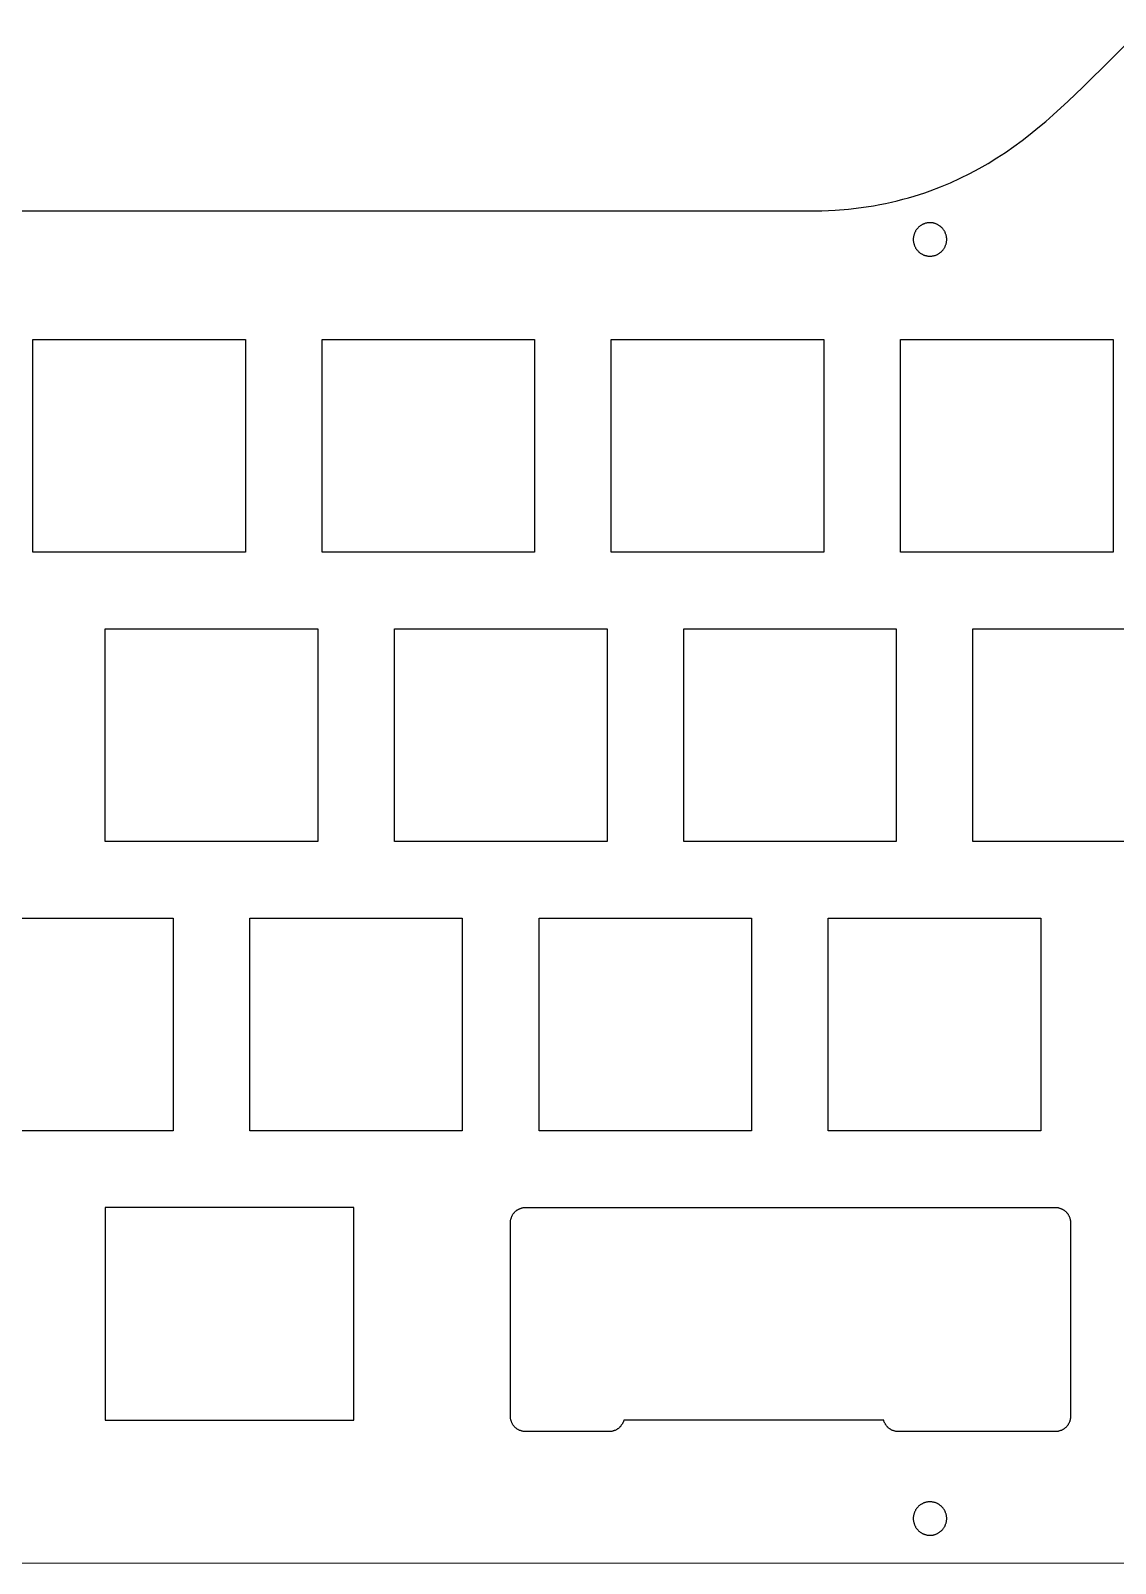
# Model space of a CAD drawing. Header units: millimetres. Extents: x -542 to -281, y -114 to -5.
# Drawn here: x -428.3 to -356.8, y -113.9 to -13 of the extents above; entities that cross this region are included whole.
import ezdxf

# ---------------------------------------------------------------- set-up
doc = ezdxf.new("R2010")
doc.units = ezdxf.units.MM
doc.layers.add('switch_plate', color=18, linetype='Continuous', true_color=0x000000)

msp = doc.modelspace()

# ---------------------------------------------------------------- linework, layer by layer
at = {"layer": 'switch_plate'}
for p, q in [((-358.97, -16.72, 0.2), (-355.2, -12.99, 0.2)), ((-359.93, -17.63, 0.2), (-358.97, -16.72, 0.2)), ((-360.91, -18.53, 0.2), (-359.93, -17.63, 0.2)), ((-361.92, -19.39, 0.2), (-361.41, -18.96, 0.2)), ((-361.41, -18.96, 0.2), (-360.91, -18.53, 0.2)), ((-362.97, -20.22, 0.2), (-362.44, -19.81, 0.2)), ((-362.44, -19.81, 0.2), (-361.92, -19.39, 0.2)), ((-364.63, -21.37, 0.2), (-364.06, -21, 0.2)), ((-364.06, -21, 0.2), (-363.51, -20.61, 0.2)), ((-363.51, -20.61, 0.2), (-362.97, -20.22, 0.2)), ((-366.41, -22.4, 0.2), (-365.8, -22.07, 0.2)), ((-365.8, -22.07, 0.2), (-365.21, -21.73, 0.2)), ((-365.21, -21.73, 0.2), (-364.63, -21.37, 0.2)), ((-368.34, -23.28, 0.2), (-367.68, -23.01, 0.2)), ((-367.68, -23.01, 0.2), (-367.04, -22.71, 0.2)), ((-367.04, -22.71, 0.2), (-366.41, -22.4, 0.2)), ((-371.57, -24.28, 0.2), (-371.19, -24.19, 0.2)), ((-371.19, -24.19, 0.2), (-370.81, -24.09, 0.2)), ((-370.81, -24.09, 0.2), (-370.44, -23.99, 0.2)), ((-370.44, -23.99, 0.2), (-370.08, -23.89, 0.2)), ((-370.08, -23.89, 0.2), (-369.72, -23.78, 0.2)), ((-369.72, -23.78, 0.2), (-369.37, -23.66, 0.2)), ((-369.37, -23.66, 0.2), (-369.02, -23.54, 0.2)), ((-369.02, -23.54, 0.2), (-368.34, -23.28, 0.2)), ((-540.41, -24.85, 0.2), (-377.08, -24.85, 0.2)), ((-377.08, -24.85, 0.2), (-376.16, -24.84, 0.2)), ((-376.16, -24.84, 0.2), (-375.27, -24.8, 0.2)), ((-375.27, -24.8, 0.2), (-374.4, -24.73, 0.2)), ((-374.4, -24.73, 0.2), (-373.56, -24.63, 0.2)), ((-373.56, -24.63, 0.2), (-372.74, -24.51, 0.2)), ((-372.74, -24.51, 0.2), (-372.34, -24.44, 0.2)), ((-372.34, -24.44, 0.2), (-371.95, -24.36, 0.2)), ((-371.95, -24.36, 0.2), (-371.57, -24.28, 0.2)), ((-369.99, -26.2, 0.2), (-370.01, -26.24, 0.2)), ((-369.98, -26.17, 0.2), (-369.99, -26.2, 0.2)), ((-369.96, -26.14, 0.2), (-369.98, -26.17, 0.2)), ((-369.93, -26.11, 0.2), (-369.96, -26.14, 0.2)), ((-369.91, -26.08, 0.2), (-369.93, -26.11, 0.2)), ((-369.89, -26.05, 0.2), (-369.91, -26.08, 0.2)), ((-369.86, -26.02, 0.2), (-369.89, -26.05, 0.2)), ((-369.84, -25.99, 0.2), (-369.86, -26.02, 0.2)), ((-369.81, -25.96, 0.2), (-369.84, -25.99, 0.2)), ((-369.78, -25.93, 0.2), (-369.81, -25.96, 0.2)), ((-369.76, -25.91, 0.2), (-369.78, -25.93, 0.2)), ((-369.73, -25.88, 0.2), (-369.76, -25.91, 0.2)), ((-369.7, -25.86, 0.2), (-369.73, -25.88, 0.2)), ((-369.67, -25.84, 0.2), (-369.7, -25.86, 0.2)), ((-369.63, -25.82, 0.2), (-369.67, -25.84, 0.2)), ((-369.6, -25.8, 0.2), (-369.63, -25.82, 0.2)), ((-369.57, -25.78, 0.2), (-369.6, -25.8, 0.2)), ((-369.54, -25.76, 0.2), (-369.57, -25.78, 0.2)), ((-369.5, -25.74, 0.2), (-369.54, -25.76, 0.2)), ((-369.47, -25.73, 0.2), (-369.5, -25.74, 0.2)), ((-369.43, -25.71, 0.2), (-369.47, -25.73, 0.2)), ((-369.4, -25.7, 0.2), (-369.43, -25.71, 0.2)), ((-369.36, -25.69, 0.2), (-369.4, -25.7, 0.2)), ((-369.32, -25.67, 0.2), (-369.36, -25.69, 0.2)), ((-369.29, -25.66, 0.2), (-369.32, -25.67, 0.2)), ((-369.25, -25.66, 0.2), (-369.29, -25.66, 0.2)), ((-369.21, -25.65, 0.2), (-369.25, -25.66, 0.2)), ((-369.17, -25.64, 0.2), (-369.21, -25.65, 0.2)), ((-369.14, -25.64, 0.2), (-369.17, -25.64, 0.2)), ((-369.1, -25.64, 0.2), (-369.14, -25.64, 0.2)), ((-369.06, -25.64, 0.2), (-369.1, -25.64, 0.2)), ((-369.02, -25.63, 0.2), (-369.06, -25.64, 0.2)), ((-368.98, -25.64, 0.2), (-369.02, -25.63, 0.2)), ((-368.95, -25.64, 0.2), (-368.98, -25.64, 0.2)), ((-368.91, -25.64, 0.2), (-368.95, -25.64, 0.2)), ((-368.87, -25.65, 0.2), (-368.91, -25.64, 0.2)), ((-368.83, -25.65, 0.2), (-368.87, -25.65, 0.2)), ((-368.79, -25.66, 0.2), (-368.83, -25.65, 0.2)), ((-368.76, -25.67, 0.2), (-368.79, -25.66, 0.2)), ((-368.72, -25.68, 0.2), (-368.76, -25.67, 0.2)), ((-368.68, -25.69, 0.2), (-368.72, -25.68, 0.2)), ((-368.65, -25.7, 0.2), (-368.68, -25.69, 0.2)), ((-368.61, -25.72, 0.2), (-368.65, -25.7, 0.2)), ((-368.58, -25.73, 0.2), (-368.61, -25.72, 0.2)), ((-368.54, -25.75, 0.2), (-368.58, -25.73, 0.2)), ((-368.51, -25.77, 0.2), (-368.54, -25.75, 0.2)), ((-368.48, -25.79, 0.2), (-368.51, -25.77, 0.2)), ((-368.44, -25.81, 0.2), (-368.48, -25.79, 0.2)), ((-368.41, -25.83, 0.2), (-368.44, -25.81, 0.2)), ((-368.38, -25.85, 0.2), (-368.41, -25.83, 0.2)), ((-368.35, -25.87, 0.2), (-368.38, -25.85, 0.2)), ((-368.32, -25.9, 0.2), (-368.35, -25.87, 0.2)), ((-368.29, -25.92, 0.2), (-368.32, -25.9, 0.2)), ((-368.26, -25.95, 0.2), (-368.29, -25.92, 0.2)), ((-368.24, -25.97, 0.2), (-368.26, -25.95, 0.2)), ((-368.21, -26, 0.2), (-368.24, -25.97, 0.2)), ((-368.19, -26.03, 0.2), (-368.21, -26, 0.2)), ((-368.16, -26.06, 0.2), (-368.19, -26.03, 0.2)), ((-368.14, -26.09, 0.2), (-368.16, -26.06, 0.2)), ((-368.12, -26.12, 0.2), (-368.14, -26.09, 0.2)), ((-368.1, -26.15, 0.2), (-368.12, -26.12, 0.2)), ((-368.08, -26.19, 0.2), (-368.1, -26.15, 0.2)), ((-368.06, -26.22, 0.2), (-368.08, -26.19, 0.2)), ((-368.04, -26.26, 0.2), (-368.06, -26.22, 0.2)), ((-370.12, -26.6, 0.2), (-370.13, -26.64, 0.2)), ((-370.13, -26.64, 0.2), (-370.13, -26.68, 0.2)), ((-370.13, -26.68, 0.2), (-370.13, -26.72, 0.2)), ((-370.13, -26.72, 0.2), (-370.13, -26.75, 0.2)), ((-370.13, -26.75, 0.2), (-370.13, -26.79, 0.2)), ((-370.13, -26.79, 0.2), (-370.13, -26.83, 0.2)), ((-370.13, -26.83, 0.2), (-370.12, -26.87, 0.2)), ((-370.11, -26.53, 0.2), (-370.12, -26.56, 0.2)), ((-370.12, -26.56, 0.2), (-370.12, -26.6, 0.2)), ((-370.12, -26.87, 0.2), (-370.12, -26.91, 0.2)), ((-370.12, -26.91, 0.2), (-370.11, -26.94, 0.2)), ((-370.1, -26.49, 0.2), (-370.11, -26.53, 0.2)), ((-370.11, -26.94, 0.2), (-370.1, -26.98, 0.2)), ((-370.09, -26.45, 0.2), (-370.1, -26.49, 0.2)), ((-370.1, -26.98, 0.2), (-370.09, -27.02, 0.2)), ((-370.08, -26.41, 0.2), (-370.09, -26.45, 0.2)), ((-370.09, -27.02, 0.2), (-370.08, -27.05, 0.2)), ((-370.07, -26.38, 0.2), (-370.08, -26.41, 0.2)), ((-370.08, -27.05, 0.2), (-370.07, -27.09, 0.2)), ((-370.06, -26.34, 0.2), (-370.07, -26.38, 0.2)), ((-370.07, -27.09, 0.2), (-370.06, -27.13, 0.2)), ((-370.04, -26.31, 0.2), (-370.06, -26.34, 0.2)), ((-370.06, -27.13, 0.2), (-370.04, -27.16, 0.2)), ((-370.03, -26.27, 0.2), (-370.04, -26.31, 0.2)), ((-370.04, -27.16, 0.2), (-370.03, -27.2, 0.2)), ((-370.01, -26.24, 0.2), (-370.03, -26.27, 0.2)), ((-370.03, -27.2, 0.2), (-370.01, -27.23, 0.2)), ((-370.01, -27.23, 0.2), (-369.99, -27.27, 0.2)), ((-368.06, -27.25, 0.2), (-368.04, -27.21, 0.2)), ((-368.02, -26.29, 0.2), (-368.04, -26.26, 0.2)), ((-368.04, -27.21, 0.2), (-368.02, -27.18, 0.2)), ((-368.01, -26.32, 0.2), (-368.02, -26.29, 0.2)), ((-368.02, -27.18, 0.2), (-368.01, -27.14, 0.2)), ((-368, -26.36, 0.2), (-368.01, -26.32, 0.2)), ((-368.01, -27.14, 0.2), (-368, -27.11, 0.2)), ((-367.98, -26.4, 0.2), (-368, -26.36, 0.2)), ((-368, -27.11, 0.2), (-367.98, -27.07, 0.2)), ((-367.97, -26.43, 0.2), (-367.98, -26.4, 0.2)), ((-367.98, -27.07, 0.2), (-367.97, -27.04, 0.2)), ((-367.96, -26.47, 0.2), (-367.97, -26.43, 0.2)), ((-367.97, -27.04, 0.2), (-367.96, -27, 0.2)), ((-367.95, -26.51, 0.2), (-367.96, -26.47, 0.2)), ((-367.96, -27, 0.2), (-367.95, -26.96, 0.2)), ((-367.95, -26.54, 0.2), (-367.95, -26.51, 0.2)), ((-367.94, -26.58, 0.2), (-367.95, -26.54, 0.2)), ((-367.95, -26.92, 0.2), (-367.94, -26.89, 0.2)), ((-367.95, -26.96, 0.2), (-367.95, -26.92, 0.2)), ((-367.94, -26.62, 0.2), (-367.94, -26.58, 0.2)), ((-367.93, -26.66, 0.2), (-367.94, -26.62, 0.2)), ((-367.94, -26.85, 0.2), (-367.93, -26.81, 0.2)), ((-367.94, -26.89, 0.2), (-367.94, -26.85, 0.2)), ((-367.93, -26.7, 0.2), (-367.93, -26.66, 0.2)), ((-367.93, -26.73, 0.2), (-367.93, -26.7, 0.2)), ((-367.93, -26.77, 0.2), (-367.93, -26.73, 0.2)), ((-367.93, -26.81, 0.2), (-367.93, -26.77, 0.2)), ((-369.99, -27.27, 0.2), (-369.98, -27.3, 0.2)), ((-369.98, -27.3, 0.2), (-369.96, -27.33, 0.2)), ((-369.96, -27.33, 0.2), (-369.93, -27.36, 0.2)), ((-369.93, -27.36, 0.2), (-369.91, -27.39, 0.2)), ((-369.91, -27.39, 0.2), (-369.89, -27.42, 0.2)), ((-369.89, -27.42, 0.2), (-369.86, -27.45, 0.2)), ((-369.86, -27.45, 0.2), (-369.84, -27.48, 0.2)), ((-369.84, -27.48, 0.2), (-369.81, -27.51, 0.2)), ((-369.81, -27.51, 0.2), (-369.78, -27.54, 0.2)), ((-369.78, -27.54, 0.2), (-369.76, -27.56, 0.2)), ((-369.76, -27.56, 0.2), (-369.73, -27.59, 0.2)), ((-369.73, -27.59, 0.2), (-369.7, -27.61, 0.2)), ((-369.7, -27.61, 0.2), (-369.67, -27.63, 0.2)), ((-369.67, -27.63, 0.2), (-369.63, -27.65, 0.2)), ((-369.63, -27.65, 0.2), (-369.6, -27.67, 0.2)), ((-369.6, -27.67, 0.2), (-369.57, -27.69, 0.2)), ((-369.57, -27.69, 0.2), (-369.54, -27.71, 0.2)), ((-369.54, -27.71, 0.2), (-369.5, -27.73, 0.2)), ((-369.5, -27.73, 0.2), (-369.47, -27.74, 0.2)), ((-369.47, -27.74, 0.2), (-369.43, -27.76, 0.2)), ((-369.43, -27.76, 0.2), (-369.4, -27.77, 0.2)), ((-369.4, -27.77, 0.2), (-369.36, -27.78, 0.2)), ((-369.36, -27.78, 0.2), (-369.32, -27.8, 0.2)), ((-369.32, -27.8, 0.2), (-369.29, -27.8, 0.2)), ((-369.29, -27.8, 0.2), (-369.25, -27.81, 0.2)), ((-369.25, -27.81, 0.2), (-369.21, -27.82, 0.2)), ((-369.21, -27.82, 0.2), (-369.17, -27.83, 0.2)), ((-369.17, -27.83, 0.2), (-369.14, -27.83, 0.2)), ((-369.14, -27.83, 0.2), (-369.1, -27.83, 0.2)), ((-369.1, -27.83, 0.2), (-369.06, -27.83, 0.2)), ((-369.06, -27.83, 0.2), (-369.02, -27.83, 0.2)), ((-369.02, -27.83, 0.2), (-368.98, -27.83, 0.2)), ((-368.98, -27.83, 0.2), (-368.95, -27.83, 0.2)), ((-368.95, -27.83, 0.2), (-368.91, -27.83, 0.2)), ((-368.91, -27.83, 0.2), (-368.87, -27.82, 0.2)), ((-368.87, -27.82, 0.2), (-368.83, -27.82, 0.2)), ((-368.83, -27.82, 0.2), (-368.79, -27.81, 0.2)), ((-368.79, -27.81, 0.2), (-368.76, -27.8, 0.2)), ((-368.76, -27.8, 0.2), (-368.72, -27.79, 0.2)), ((-368.72, -27.79, 0.2), (-368.68, -27.78, 0.2)), ((-368.68, -27.78, 0.2), (-368.65, -27.77, 0.2)), ((-368.65, -27.77, 0.2), (-368.61, -27.75, 0.2)), ((-368.61, -27.75, 0.2), (-368.58, -27.74, 0.2)), ((-368.58, -27.74, 0.2), (-368.54, -27.72, 0.2)), ((-368.54, -27.72, 0.2), (-368.51, -27.7, 0.2)), ((-368.51, -27.7, 0.2), (-368.48, -27.68, 0.2)), ((-368.48, -27.68, 0.2), (-368.44, -27.66, 0.2)), ((-368.44, -27.66, 0.2), (-368.41, -27.64, 0.2)), ((-368.41, -27.64, 0.2), (-368.38, -27.62, 0.2)), ((-368.38, -27.62, 0.2), (-368.35, -27.6, 0.2)), ((-368.35, -27.6, 0.2), (-368.32, -27.57, 0.2)), ((-368.32, -27.57, 0.2), (-368.29, -27.55, 0.2)), ((-368.29, -27.55, 0.2), (-368.26, -27.52, 0.2)), ((-368.26, -27.52, 0.2), (-368.24, -27.5, 0.2)), ((-368.24, -27.5, 0.2), (-368.21, -27.47, 0.2)), ((-368.21, -27.47, 0.2), (-368.19, -27.44, 0.2)), ((-368.19, -27.44, 0.2), (-368.16, -27.41, 0.2)), ((-368.16, -27.41, 0.2), (-368.14, -27.38, 0.2)), ((-368.14, -27.38, 0.2), (-368.12, -27.35, 0.2)), ((-368.12, -27.35, 0.2), (-368.1, -27.31, 0.2)), ((-368.1, -27.31, 0.2), (-368.08, -27.28, 0.2)), ((-368.08, -27.28, 0.2), (-368.06, -27.25, 0.2)), ((-406.97, -90.46, 0.2), (-423.35, -90.46, 0.2)), ((-423.35, -90.46, 0.2), (-423.35, -104.46, 0.2)), ((-406.97, -104.46, 0.2), (-406.97, -90.46, 0.2)), ((-396.44, -90.83, 0.2), (-396.41, -90.8, 0.2)), ((-396.41, -90.8, 0.2), (-396.39, -90.78, 0.2)), ((-396.39, -90.78, 0.2), (-396.37, -90.75, 0.2)), ((-396.37, -90.75, 0.2), (-396.34, -90.73, 0.2)), ((-396.34, -90.73, 0.2), (-396.32, -90.71, 0.2)), ((-396.32, -90.71, 0.2), (-396.29, -90.68, 0.2)), ((-396.29, -90.68, 0.2), (-396.26, -90.66, 0.2)), ((-396.26, -90.66, 0.2), (-396.24, -90.64, 0.2)), ((-396.24, -90.64, 0.2), (-396.21, -90.62, 0.2)), ((-396.21, -90.62, 0.2), (-396.18, -90.61, 0.2)), ((-396.18, -90.61, 0.2), (-396.15, -90.59, 0.2)), ((-396.15, -90.59, 0.2), (-396.12, -90.57, 0.2)), ((-396.12, -90.57, 0.2), (-396.09, -90.56, 0.2)), ((-396.09, -90.56, 0.2), (-396.06, -90.54, 0.2)), ((-396.06, -90.54, 0.2), (-396.03, -90.53, 0.2)), ((-396.03, -90.53, 0.2), (-396, -90.52, 0.2)), ((-396, -90.52, 0.2), (-395.96, -90.51, 0.2)), ((-395.96, -90.51, 0.2), (-395.93, -90.5, 0.2)), ((-395.93, -90.5, 0.2), (-395.9, -90.49, 0.2)), ((-395.9, -90.49, 0.2), (-395.86, -90.48, 0.2)), ((-395.86, -90.48, 0.2), (-395.83, -90.47, 0.2)), ((-395.83, -90.47, 0.2), (-395.8, -90.47, 0.2)), ((-395.8, -90.47, 0.2), (-395.76, -90.47, 0.2)), ((-395.76, -90.47, 0.2), (-395.73, -90.46, 0.2)), ((-395.73, -90.46, 0.2), (-395.69, -90.46, 0.2)), ((-395.69, -90.46, 0.2), (-395.66, -90.46, 0.2)), ((-395.66, -90.46, 0.2), (-360.77, -90.46, 0.2)), ((-360.77, -90.46, 0.2), (-360.74, -90.46, 0.2)), ((-360.74, -90.46, 0.2), (-360.71, -90.46, 0.2)), ((-360.71, -90.46, 0.2), (-360.67, -90.47, 0.2)), ((-360.67, -90.47, 0.2), (-360.64, -90.47, 0.2)), ((-360.64, -90.47, 0.2), (-360.6, -90.47, 0.2)), ((-360.6, -90.47, 0.2), (-360.57, -90.48, 0.2)), ((-360.57, -90.48, 0.2), (-360.54, -90.49, 0.2)), ((-360.54, -90.49, 0.2), (-360.5, -90.5, 0.2)), ((-360.5, -90.5, 0.2), (-360.47, -90.51, 0.2)), ((-360.47, -90.51, 0.2), (-360.44, -90.52, 0.2)), ((-360.44, -90.52, 0.2), (-360.41, -90.53, 0.2)), ((-360.41, -90.53, 0.2), (-360.38, -90.54, 0.2)), ((-360.38, -90.54, 0.2), (-360.34, -90.56, 0.2)), ((-360.34, -90.56, 0.2), (-360.31, -90.57, 0.2)), ((-360.31, -90.57, 0.2), (-360.28, -90.59, 0.2)), ((-360.28, -90.59, 0.2), (-360.25, -90.61, 0.2)), ((-360.25, -90.61, 0.2), (-360.23, -90.62, 0.2)), ((-360.23, -90.62, 0.2), (-360.2, -90.64, 0.2)), ((-360.2, -90.64, 0.2), (-360.17, -90.66, 0.2)), ((-360.17, -90.66, 0.2), (-360.14, -90.68, 0.2)), ((-360.14, -90.68, 0.2), (-360.12, -90.71, 0.2)), ((-360.12, -90.71, 0.2), (-360.09, -90.73, 0.2)), ((-360.09, -90.73, 0.2), (-360.07, -90.75, 0.2)), ((-360.07, -90.75, 0.2), (-360.04, -90.78, 0.2)), ((-360.04, -90.78, 0.2), (-360.02, -90.8, 0.2)), ((-360.02, -90.8, 0.2), (-360, -90.83, 0.2)), ((-396.66, -91.36, 0.2), (-396.65, -91.32, 0.2)), ((-396.66, -91.39, 0.2), (-396.66, -91.36, 0.2)), ((-396.66, -91.43, 0.2), (-396.66, -91.39, 0.2)), ((-396.66, -91.46, 0.2), (-396.66, -91.43, 0.2)), ((-396.66, -104.21, 0.2), (-396.66, -91.46, 0.2)), ((-396.65, -91.29, 0.2), (-396.64, -91.26, 0.2)), ((-396.65, -91.32, 0.2), (-396.65, -91.29, 0.2)), ((-396.64, -91.26, 0.2), (-396.63, -91.22, 0.2)), ((-396.63, -91.22, 0.2), (-396.62, -91.19, 0.2)), ((-396.62, -91.19, 0.2), (-396.61, -91.16, 0.2)), ((-396.61, -91.16, 0.2), (-396.6, -91.13, 0.2)), ((-396.6, -91.13, 0.2), (-396.59, -91.09, 0.2)), ((-396.59, -91.09, 0.2), (-396.58, -91.06, 0.2)), ((-396.58, -91.06, 0.2), (-396.56, -91.03, 0.2)), ((-396.56, -91.03, 0.2), (-396.55, -91, 0.2)), ((-396.55, -91, 0.2), (-396.53, -90.97, 0.2)), ((-396.53, -90.97, 0.2), (-396.52, -90.94, 0.2)), ((-396.52, -90.94, 0.2), (-396.5, -90.91, 0.2)), ((-396.5, -90.91, 0.2), (-396.48, -90.88, 0.2)), ((-396.48, -90.88, 0.2), (-396.46, -90.86, 0.2)), ((-396.46, -90.86, 0.2), (-396.44, -90.83, 0.2)), ((-360, -90.83, 0.2), (-359.98, -90.86, 0.2)), ((-359.98, -90.86, 0.2), (-359.96, -90.88, 0.2)), ((-359.96, -90.88, 0.2), (-359.94, -90.91, 0.2)), ((-359.94, -90.91, 0.2), (-359.92, -90.94, 0.2)), ((-359.92, -90.94, 0.2), (-359.9, -90.97, 0.2)), ((-359.9, -90.97, 0.2), (-359.89, -91, 0.2)), ((-359.89, -91, 0.2), (-359.87, -91.03, 0.2)), ((-359.87, -91.03, 0.2), (-359.86, -91.06, 0.2)), ((-359.86, -91.06, 0.2), (-359.84, -91.09, 0.2)), ((-359.84, -91.09, 0.2), (-359.83, -91.13, 0.2)), ((-359.83, -91.13, 0.2), (-359.82, -91.16, 0.2)), ((-359.82, -91.16, 0.2), (-359.81, -91.19, 0.2)), ((-359.81, -91.19, 0.2), (-359.8, -91.22, 0.2)), ((-359.8, -91.22, 0.2), (-359.79, -91.26, 0.2)), ((-359.79, -91.26, 0.2), (-359.79, -91.29, 0.2)), ((-359.79, -91.29, 0.2), (-359.78, -91.32, 0.2)), ((-359.78, -91.32, 0.2), (-359.78, -91.36, 0.2)), ((-359.78, -91.36, 0.2), (-359.78, -91.39, 0.2)), ((-359.78, -91.39, 0.2), (-359.77, -91.43, 0.2)), ((-359.77, -91.43, 0.2), (-359.77, -91.46, 0.2)), ((-359.77, -91.46, 0.2), (-359.77, -104.21, 0.2)), ((-423.35, -104.46, 0.2), (-406.97, -104.46, 0.2)), ((-396.66, -104.25, 0.2), (-396.66, -104.21, 0.2)), ((-396.66, -104.28, 0.2), (-396.66, -104.25, 0.2)), ((-396.66, -104.31, 0.2), (-396.66, -104.28, 0.2)), ((-396.65, -104.35, 0.2), (-396.66, -104.31, 0.2)), ((-396.65, -104.38, 0.2), (-396.65, -104.35, 0.2)), ((-396.64, -104.41, 0.2), (-396.65, -104.38, 0.2)), ((-396.63, -104.45, 0.2), (-396.64, -104.41, 0.2)), ((-396.62, -104.48, 0.2), (-396.63, -104.45, 0.2)), ((-396.61, -104.51, 0.2), (-396.62, -104.48, 0.2)), ((-396.6, -104.55, 0.2), (-396.61, -104.51, 0.2)), ((-396.59, -104.58, 0.2), (-396.6, -104.55, 0.2)), ((-396.58, -104.61, 0.2), (-396.59, -104.58, 0.2)), ((-396.56, -104.64, 0.2), (-396.58, -104.61, 0.2)), ((-396.55, -104.67, 0.2), (-396.56, -104.64, 0.2)), ((-396.53, -104.7, 0.2), (-396.55, -104.67, 0.2)), ((-396.52, -104.73, 0.2), (-396.53, -104.7, 0.2)), ((-396.5, -104.76, 0.2), (-396.52, -104.73, 0.2)), ((-396.48, -104.79, 0.2), (-396.5, -104.76, 0.2)), ((-396.46, -104.82, 0.2), (-396.48, -104.79, 0.2)), ((-396.44, -104.84, 0.2), (-396.46, -104.82, 0.2)), ((-396.41, -104.87, 0.2), (-396.44, -104.84, 0.2)), ((-396.39, -104.89, 0.2), (-396.41, -104.87, 0.2)), ((-396.37, -104.92, 0.2), (-396.39, -104.89, 0.2)), ((-396.34, -104.94, 0.2), (-396.37, -104.92, 0.2)), ((-389.45, -104.91, 0.2), (-389.47, -104.93, 0.2)), ((-389.42, -104.88, 0.2), (-389.45, -104.91, 0.2)), ((-389.4, -104.86, 0.2), (-389.42, -104.88, 0.2)), ((-389.38, -104.83, 0.2), (-389.4, -104.86, 0.2)), ((-389.36, -104.8, 0.2), (-389.38, -104.83, 0.2)), ((-389.34, -104.77, 0.2), (-389.36, -104.8, 0.2)), ((-389.32, -104.75, 0.2), (-389.34, -104.77, 0.2)), ((-389.3, -104.72, 0.2), (-389.32, -104.75, 0.2)), ((-389.28, -104.69, 0.2), (-389.3, -104.72, 0.2)), ((-389.27, -104.65, 0.2), (-389.28, -104.69, 0.2)), ((-389.25, -104.62, 0.2), (-389.27, -104.65, 0.2)), ((-389.24, -104.59, 0.2), (-389.25, -104.62, 0.2)), ((-389.22, -104.56, 0.2), (-389.24, -104.59, 0.2)), ((-389.21, -104.53, 0.2), (-389.22, -104.56, 0.2)), ((-389.2, -104.49, 0.2), (-389.21, -104.53, 0.2)), ((-389.19, -104.46, 0.2), (-389.2, -104.49, 0.2)), ((-372.08, -104.46, 0.2), (-389.19, -104.46, 0.2)), ((-372.07, -104.49, 0.2), (-372.08, -104.46, 0.2)), ((-372.06, -104.53, 0.2), (-372.07, -104.49, 0.2)), ((-372.05, -104.56, 0.2), (-372.06, -104.53, 0.2)), ((-372.04, -104.59, 0.2), (-372.05, -104.56, 0.2)), ((-372.02, -104.62, 0.2), (-372.04, -104.59, 0.2)), ((-372.01, -104.65, 0.2), (-372.02, -104.62, 0.2)), ((-371.99, -104.69, 0.2), (-372.01, -104.65, 0.2)), ((-371.97, -104.72, 0.2), (-371.99, -104.69, 0.2)), ((-371.96, -104.75, 0.2), (-371.97, -104.72, 0.2)), ((-371.94, -104.77, 0.2), (-371.96, -104.75, 0.2)), ((-371.92, -104.8, 0.2), (-371.94, -104.77, 0.2)), ((-371.9, -104.83, 0.2), (-371.92, -104.8, 0.2)), ((-371.87, -104.86, 0.2), (-371.9, -104.83, 0.2)), ((-371.85, -104.88, 0.2), (-371.87, -104.86, 0.2)), ((-371.83, -104.91, 0.2), (-371.85, -104.88, 0.2)), ((-371.8, -104.93, 0.2), (-371.83, -104.91, 0.2)), ((-360.07, -104.92, 0.2), (-360.09, -104.94, 0.2)), ((-360.04, -104.89, 0.2), (-360.07, -104.92, 0.2)), ((-360.02, -104.87, 0.2), (-360.04, -104.89, 0.2)), ((-360, -104.84, 0.2), (-360.02, -104.87, 0.2)), ((-359.98, -104.82, 0.2), (-360, -104.84, 0.2)), ((-359.96, -104.79, 0.2), (-359.98, -104.82, 0.2)), ((-359.94, -104.76, 0.2), (-359.96, -104.79, 0.2)), ((-359.92, -104.73, 0.2), (-359.94, -104.76, 0.2)), ((-359.9, -104.7, 0.2), (-359.92, -104.73, 0.2)), ((-359.89, -104.67, 0.2), (-359.9, -104.7, 0.2)), ((-359.87, -104.64, 0.2), (-359.89, -104.67, 0.2)), ((-359.86, -104.61, 0.2), (-359.87, -104.64, 0.2)), ((-359.84, -104.58, 0.2), (-359.86, -104.61, 0.2)), ((-359.83, -104.55, 0.2), (-359.84, -104.58, 0.2)), ((-359.82, -104.51, 0.2), (-359.83, -104.55, 0.2)), ((-359.81, -104.48, 0.2), (-359.82, -104.51, 0.2)), ((-359.8, -104.45, 0.2), (-359.81, -104.48, 0.2)), ((-359.79, -104.41, 0.2), (-359.8, -104.45, 0.2)), ((-359.78, -104.35, 0.2), (-359.79, -104.38, 0.2)), ((-359.79, -104.38, 0.2), (-359.79, -104.41, 0.2)), ((-359.77, -104.25, 0.2), (-359.78, -104.28, 0.2)), ((-359.78, -104.28, 0.2), (-359.78, -104.31, 0.2)), ((-359.78, -104.31, 0.2), (-359.78, -104.35, 0.2)), ((-359.77, -104.21, 0.2), (-359.77, -104.25, 0.2)), ((-396.32, -104.96, 0.2), (-396.34, -104.94, 0.2)), ((-396.29, -104.99, 0.2), (-396.32, -104.96, 0.2)), ((-396.26, -105.01, 0.2), (-396.29, -104.99, 0.2)), ((-396.24, -105.03, 0.2), (-396.26, -105.01, 0.2)), ((-396.21, -105.05, 0.2), (-396.24, -105.03, 0.2)), ((-396.18, -105.07, 0.2), (-396.21, -105.05, 0.2)), ((-396.15, -105.08, 0.2), (-396.18, -105.07, 0.2)), ((-396.12, -105.1, 0.2), (-396.15, -105.08, 0.2)), ((-396.09, -105.11, 0.2), (-396.12, -105.1, 0.2)), ((-396.06, -105.13, 0.2), (-396.09, -105.11, 0.2)), ((-396.03, -105.14, 0.2), (-396.06, -105.13, 0.2)), ((-396, -105.15, 0.2), (-396.03, -105.14, 0.2)), ((-395.96, -105.16, 0.2), (-396, -105.15, 0.2)), ((-395.93, -105.17, 0.2), (-395.96, -105.16, 0.2)), ((-395.9, -105.18, 0.2), (-395.93, -105.17, 0.2)), ((-395.86, -105.19, 0.2), (-395.9, -105.18, 0.2)), ((-395.83, -105.2, 0.2), (-395.86, -105.19, 0.2)), ((-395.8, -105.2, 0.2), (-395.83, -105.2, 0.2)), ((-395.76, -105.21, 0.2), (-395.8, -105.2, 0.2)), ((-395.73, -105.21, 0.2), (-395.76, -105.21, 0.2)), ((-395.69, -105.21, 0.2), (-395.73, -105.21, 0.2)), ((-395.66, -105.21, 0.2), (-395.69, -105.21, 0.2)), ((-390.16, -105.21, 0.2), (-395.66, -105.21, 0.2)), ((-390.13, -105.21, 0.2), (-390.16, -105.21, 0.2)), ((-390.09, -105.21, 0.2), (-390.13, -105.21, 0.2)), ((-390.06, -105.21, 0.2), (-390.09, -105.21, 0.2)), ((-390.02, -105.2, 0.2), (-390.06, -105.21, 0.2)), ((-389.99, -105.2, 0.2), (-390.02, -105.2, 0.2)), ((-389.95, -105.19, 0.2), (-389.99, -105.2, 0.2)), ((-389.92, -105.18, 0.2), (-389.95, -105.19, 0.2)), ((-389.89, -105.17, 0.2), (-389.92, -105.18, 0.2)), ((-389.85, -105.16, 0.2), (-389.89, -105.17, 0.2)), ((-389.82, -105.15, 0.2), (-389.85, -105.16, 0.2)), ((-389.79, -105.14, 0.2), (-389.82, -105.15, 0.2)), ((-389.76, -105.13, 0.2), (-389.79, -105.14, 0.2)), ((-389.73, -105.11, 0.2), (-389.76, -105.13, 0.2)), ((-389.69, -105.1, 0.2), (-389.73, -105.11, 0.2)), ((-389.66, -105.08, 0.2), (-389.69, -105.1, 0.2)), ((-389.63, -105.06, 0.2), (-389.66, -105.08, 0.2)), ((-389.61, -105.04, 0.2), (-389.63, -105.06, 0.2)), ((-389.58, -105.02, 0.2), (-389.61, -105.04, 0.2)), ((-389.55, -105, 0.2), (-389.58, -105.02, 0.2)), ((-389.52, -104.98, 0.2), (-389.55, -105, 0.2)), ((-389.5, -104.96, 0.2), (-389.52, -104.98, 0.2)), ((-389.47, -104.93, 0.2), (-389.5, -104.96, 0.2)), ((-371.78, -104.96, 0.2), (-371.8, -104.93, 0.2)), ((-371.75, -104.98, 0.2), (-371.78, -104.96, 0.2)), ((-371.72, -105, 0.2), (-371.75, -104.98, 0.2)), ((-371.7, -105.02, 0.2), (-371.72, -105, 0.2)), ((-371.67, -105.04, 0.2), (-371.7, -105.02, 0.2)), ((-371.64, -105.06, 0.2), (-371.67, -105.04, 0.2)), ((-371.61, -105.08, 0.2), (-371.64, -105.06, 0.2)), ((-371.58, -105.1, 0.2), (-371.61, -105.08, 0.2)), ((-371.55, -105.11, 0.2), (-371.58, -105.1, 0.2)), ((-371.52, -105.13, 0.2), (-371.55, -105.11, 0.2)), ((-371.48, -105.14, 0.2), (-371.52, -105.13, 0.2)), ((-371.45, -105.15, 0.2), (-371.48, -105.14, 0.2)), ((-371.42, -105.16, 0.2), (-371.45, -105.15, 0.2)), ((-371.39, -105.17, 0.2), (-371.42, -105.16, 0.2)), ((-371.35, -105.18, 0.2), (-371.39, -105.17, 0.2)), ((-371.32, -105.19, 0.2), (-371.35, -105.18, 0.2)), ((-371.28, -105.2, 0.2), (-371.32, -105.19, 0.2)), ((-371.25, -105.2, 0.2), (-371.28, -105.2, 0.2)), ((-371.22, -105.21, 0.2), (-371.25, -105.2, 0.2)), ((-371.18, -105.21, 0.2), (-371.22, -105.21, 0.2)), ((-371.15, -105.21, 0.2), (-371.18, -105.21, 0.2)), ((-371.11, -105.21, 0.2), (-371.15, -105.21, 0.2)), ((-360.77, -105.21, 0.2), (-371.11, -105.21, 0.2)), ((-360.74, -105.21, 0.2), (-360.77, -105.21, 0.2)), ((-360.71, -105.21, 0.2), (-360.74, -105.21, 0.2)), ((-360.67, -105.21, 0.2), (-360.71, -105.21, 0.2)), ((-360.64, -105.2, 0.2), (-360.67, -105.21, 0.2)), ((-360.6, -105.2, 0.2), (-360.64, -105.2, 0.2)), ((-360.57, -105.19, 0.2), (-360.6, -105.2, 0.2)), ((-360.54, -105.18, 0.2), (-360.57, -105.19, 0.2)), ((-360.5, -105.17, 0.2), (-360.54, -105.18, 0.2)), ((-360.47, -105.16, 0.2), (-360.5, -105.17, 0.2)), ((-360.44, -105.15, 0.2), (-360.47, -105.16, 0.2)), ((-360.41, -105.14, 0.2), (-360.44, -105.15, 0.2)), ((-360.38, -105.13, 0.2), (-360.41, -105.14, 0.2)), ((-360.34, -105.11, 0.2), (-360.38, -105.13, 0.2)), ((-360.31, -105.1, 0.2), (-360.34, -105.11, 0.2)), ((-360.28, -105.08, 0.2), (-360.31, -105.1, 0.2)), ((-360.25, -105.07, 0.2), (-360.28, -105.08, 0.2)), ((-360.23, -105.05, 0.2), (-360.25, -105.07, 0.2)), ((-360.2, -105.03, 0.2), (-360.23, -105.05, 0.2)), ((-360.17, -105.01, 0.2), (-360.2, -105.03, 0.2)), ((-360.14, -104.99, 0.2), (-360.17, -105.01, 0.2)), ((-360.12, -104.96, 0.2), (-360.14, -104.99, 0.2)), ((-360.09, -104.94, 0.2), (-360.12, -104.96, 0.2)), ((-369.57, -109.98, 0.2), (-369.6, -109.99, 0.2)), ((-369.54, -109.96, 0.2), (-369.57, -109.98, 0.2)), ((-369.5, -109.94, 0.2), (-369.54, -109.96, 0.2)), ((-369.47, -109.92, 0.2), (-369.5, -109.94, 0.2)), ((-369.43, -109.91, 0.2), (-369.47, -109.92, 0.2)), ((-369.4, -109.9, 0.2), (-369.43, -109.91, 0.2)), ((-369.36, -109.88, 0.2), (-369.4, -109.9, 0.2)), ((-369.32, -109.87, 0.2), (-369.36, -109.88, 0.2)), ((-369.29, -109.86, 0.2), (-369.32, -109.87, 0.2)), ((-369.25, -109.86, 0.2), (-369.29, -109.86, 0.2)), ((-369.21, -109.85, 0.2), (-369.25, -109.86, 0.2)), ((-369.17, -109.84, 0.2), (-369.21, -109.85, 0.2)), ((-369.14, -109.84, 0.2), (-369.17, -109.84, 0.2)), ((-369.1, -109.84, 0.2), (-369.14, -109.84, 0.2)), ((-369.06, -109.83, 0.2), (-369.1, -109.84, 0.2)), ((-369.02, -109.83, 0.2), (-369.06, -109.83, 0.2)), ((-368.98, -109.84, 0.2), (-369.02, -109.83, 0.2)), ((-368.95, -109.84, 0.2), (-368.98, -109.84, 0.2)), ((-368.91, -109.84, 0.2), (-368.95, -109.84, 0.2)), ((-368.87, -109.85, 0.2), (-368.91, -109.84, 0.2)), ((-368.83, -109.85, 0.2), (-368.87, -109.85, 0.2)), ((-368.79, -109.86, 0.2), (-368.83, -109.85, 0.2)), ((-368.76, -109.87, 0.2), (-368.79, -109.86, 0.2)), ((-368.72, -109.88, 0.2), (-368.76, -109.87, 0.2)), ((-368.68, -109.89, 0.2), (-368.72, -109.88, 0.2)), ((-368.65, -109.9, 0.2), (-368.68, -109.89, 0.2)), ((-368.61, -109.92, 0.2), (-368.65, -109.9, 0.2)), ((-368.58, -109.93, 0.2), (-368.61, -109.92, 0.2)), ((-368.54, -109.95, 0.2), (-368.58, -109.93, 0.2)), ((-368.51, -109.97, 0.2), (-368.54, -109.95, 0.2)), ((-368.48, -109.99, 0.2), (-368.51, -109.97, 0.2)), ((-370.12, -110.8, 0.2), (-370.13, -110.84, 0.2)), ((-370.13, -110.84, 0.2), (-370.13, -110.88, 0.2)), ((-370.13, -110.88, 0.2), (-370.13, -110.92, 0.2)), ((-370.13, -110.92, 0.2), (-370.13, -110.95, 0.2)), ((-370.13, -110.95, 0.2), (-370.13, -110.99, 0.2)), ((-370.11, -110.73, 0.2), (-370.12, -110.76, 0.2)), ((-370.12, -110.76, 0.2), (-370.12, -110.8, 0.2)), ((-370.1, -110.69, 0.2), (-370.11, -110.73, 0.2)), ((-370.09, -110.65, 0.2), (-370.1, -110.69, 0.2)), ((-370.08, -110.61, 0.2), (-370.09, -110.65, 0.2)), ((-370.07, -110.58, 0.2), (-370.08, -110.61, 0.2)), ((-370.06, -110.54, 0.2), (-370.07, -110.58, 0.2)), ((-370.04, -110.51, 0.2), (-370.06, -110.54, 0.2)), ((-370.03, -110.47, 0.2), (-370.04, -110.51, 0.2)), ((-370.01, -110.44, 0.2), (-370.03, -110.47, 0.2)), ((-369.99, -110.4, 0.2), (-370.01, -110.44, 0.2)), ((-369.98, -110.37, 0.2), (-369.99, -110.4, 0.2)), ((-369.96, -110.34, 0.2), (-369.98, -110.37, 0.2)), ((-369.93, -110.31, 0.2), (-369.96, -110.34, 0.2)), ((-369.91, -110.28, 0.2), (-369.93, -110.31, 0.2)), ((-369.89, -110.25, 0.2), (-369.91, -110.28, 0.2)), ((-369.86, -110.22, 0.2), (-369.89, -110.25, 0.2)), ((-369.84, -110.19, 0.2), (-369.86, -110.22, 0.2)), ((-369.81, -110.16, 0.2), (-369.84, -110.19, 0.2)), ((-369.78, -110.13, 0.2), (-369.81, -110.16, 0.2)), ((-369.76, -110.11, 0.2), (-369.78, -110.13, 0.2)), ((-369.73, -110.08, 0.2), (-369.76, -110.11, 0.2)), ((-369.7, -110.06, 0.2), (-369.73, -110.08, 0.2)), ((-369.67, -110.04, 0.2), (-369.7, -110.06, 0.2)), ((-369.63, -110.02, 0.2), (-369.67, -110.04, 0.2)), ((-369.6, -109.99, 0.2), (-369.63, -110.02, 0.2)), ((-368.44, -110, 0.2), (-368.48, -109.99, 0.2)), ((-368.41, -110.03, 0.2), (-368.44, -110, 0.2)), ((-368.38, -110.05, 0.2), (-368.41, -110.03, 0.2)), ((-368.35, -110.07, 0.2), (-368.38, -110.05, 0.2)), ((-368.32, -110.1, 0.2), (-368.35, -110.07, 0.2)), ((-368.29, -110.12, 0.2), (-368.32, -110.1, 0.2)), ((-368.26, -110.15, 0.2), (-368.29, -110.12, 0.2)), ((-368.24, -110.17, 0.2), (-368.26, -110.15, 0.2)), ((-368.21, -110.2, 0.2), (-368.24, -110.17, 0.2)), ((-368.19, -110.23, 0.2), (-368.21, -110.2, 0.2)), ((-368.16, -110.26, 0.2), (-368.19, -110.23, 0.2)), ((-368.14, -110.29, 0.2), (-368.16, -110.26, 0.2)), ((-368.12, -110.32, 0.2), (-368.14, -110.29, 0.2)), ((-368.1, -110.35, 0.2), (-368.12, -110.32, 0.2)), ((-368.08, -110.39, 0.2), (-368.1, -110.35, 0.2)), ((-368.06, -110.42, 0.2), (-368.08, -110.39, 0.2)), ((-368.04, -110.45, 0.2), (-368.06, -110.42, 0.2)), ((-368.02, -110.49, 0.2), (-368.04, -110.45, 0.2)), ((-368.01, -110.52, 0.2), (-368.02, -110.49, 0.2)), ((-368, -110.56, 0.2), (-368.01, -110.52, 0.2)), ((-367.98, -110.6, 0.2), (-368, -110.56, 0.2)), ((-367.97, -110.63, 0.2), (-367.98, -110.6, 0.2)), ((-367.96, -110.67, 0.2), (-367.97, -110.63, 0.2)), ((-367.95, -110.71, 0.2), (-367.96, -110.67, 0.2)), ((-367.95, -110.74, 0.2), (-367.95, -110.71, 0.2)), ((-367.94, -110.78, 0.2), (-367.95, -110.74, 0.2)), ((-367.94, -110.82, 0.2), (-367.94, -110.78, 0.2)), ((-367.93, -110.86, 0.2), (-367.94, -110.82, 0.2)), ((-367.93, -110.9, 0.2), (-367.93, -110.86, 0.2)), ((-367.93, -110.93, 0.2), (-367.93, -110.9, 0.2)), ((-367.93, -110.97, 0.2), (-367.93, -110.93, 0.2)), ((-367.93, -111.01, 0.2), (-367.93, -110.97, 0.2)), ((-370.13, -110.99, 0.2), (-370.13, -111.03, 0.2)), ((-370.13, -111.03, 0.2), (-370.12, -111.07, 0.2)), ((-370.12, -111.07, 0.2), (-370.12, -111.11, 0.2)), ((-370.12, -111.11, 0.2), (-370.11, -111.14, 0.2)), ((-370.11, -111.14, 0.2), (-370.1, -111.18, 0.2)), ((-370.1, -111.18, 0.2), (-370.09, -111.22, 0.2)), ((-370.09, -111.22, 0.2), (-370.08, -111.25, 0.2)), ((-370.08, -111.25, 0.2), (-370.07, -111.29, 0.2)), ((-370.07, -111.29, 0.2), (-370.06, -111.33, 0.2)), ((-370.06, -111.33, 0.2), (-370.04, -111.36, 0.2)), ((-370.04, -111.36, 0.2), (-370.03, -111.4, 0.2)), ((-370.03, -111.4, 0.2), (-370.01, -111.43, 0.2)), ((-370.01, -111.43, 0.2), (-369.99, -111.47, 0.2)), ((-369.99, -111.47, 0.2), (-369.98, -111.5, 0.2)), ((-369.98, -111.5, 0.2), (-369.96, -111.53, 0.2)), ((-369.96, -111.53, 0.2), (-369.93, -111.56, 0.2)), ((-369.93, -111.56, 0.2), (-369.91, -111.59, 0.2)), ((-369.91, -111.59, 0.2), (-369.89, -111.62, 0.2)), ((-369.89, -111.62, 0.2), (-369.86, -111.65, 0.2)), ((-369.86, -111.65, 0.2), (-369.84, -111.68, 0.2)), ((-369.84, -111.68, 0.2), (-369.81, -111.71, 0.2)), ((-369.81, -111.71, 0.2), (-369.78, -111.74, 0.2)), ((-369.78, -111.74, 0.2), (-369.76, -111.76, 0.2)), ((-369.76, -111.76, 0.2), (-369.73, -111.79, 0.2)), ((-369.73, -111.79, 0.2), (-369.7, -111.81, 0.2)), ((-369.7, -111.81, 0.2), (-369.67, -111.83, 0.2)), ((-369.67, -111.83, 0.2), (-369.63, -111.85, 0.2)), ((-369.63, -111.85, 0.2), (-369.6, -111.87, 0.2)), ((-369.6, -111.87, 0.2), (-369.57, -111.89, 0.2)), ((-369.57, -111.89, 0.2), (-369.54, -111.91, 0.2)), ((-369.54, -111.91, 0.2), (-369.5, -111.93, 0.2)), ((-369.5, -111.93, 0.2), (-369.47, -111.94, 0.2)), ((-369.47, -111.94, 0.2), (-369.43, -111.96, 0.2)), ((-369.43, -111.96, 0.2), (-369.4, -111.97, 0.2)), ((-369.4, -111.97, 0.2), (-369.36, -111.98, 0.2)), ((-369.36, -111.98, 0.2), (-369.32, -111.99, 0.2)), ((-369.32, -111.99, 0.2), (-369.29, -112, 0.2)), ((-368.76, -112, 0.2), (-368.72, -111.99, 0.2)), ((-368.72, -111.99, 0.2), (-368.68, -111.98, 0.2)), ((-368.68, -111.98, 0.2), (-368.65, -111.97, 0.2)), ((-368.65, -111.97, 0.2), (-368.61, -111.95, 0.2)), ((-368.61, -111.95, 0.2), (-368.58, -111.94, 0.2)), ((-368.58, -111.94, 0.2), (-368.54, -111.92, 0.2)), ((-368.54, -111.92, 0.2), (-368.51, -111.9, 0.2)), ((-368.51, -111.9, 0.2), (-368.48, -111.88, 0.2)), ((-368.48, -111.88, 0.2), (-368.44, -111.86, 0.2)), ((-368.44, -111.86, 0.2), (-368.41, -111.84, 0.2)), ((-368.41, -111.84, 0.2), (-368.38, -111.82, 0.2)), ((-368.38, -111.82, 0.2), (-368.35, -111.8, 0.2)), ((-368.35, -111.8, 0.2), (-368.32, -111.77, 0.2)), ((-368.32, -111.77, 0.2), (-368.29, -111.75, 0.2)), ((-368.29, -111.75, 0.2), (-368.26, -111.72, 0.2)), ((-368.26, -111.72, 0.2), (-368.24, -111.7, 0.2)), ((-368.24, -111.7, 0.2), (-368.21, -111.67, 0.2)), ((-368.21, -111.67, 0.2), (-368.19, -111.64, 0.2)), ((-368.19, -111.64, 0.2), (-368.16, -111.61, 0.2)), ((-368.16, -111.61, 0.2), (-368.14, -111.58, 0.2)), ((-368.14, -111.58, 0.2), (-368.12, -111.55, 0.2)), ((-368.12, -111.55, 0.2), (-368.1, -111.51, 0.2)), ((-368.1, -111.51, 0.2), (-368.08, -111.48, 0.2)), ((-368.08, -111.48, 0.2), (-368.06, -111.45, 0.2)), ((-368.06, -111.45, 0.2), (-368.04, -111.41, 0.2)), ((-368.04, -111.41, 0.2), (-368.02, -111.38, 0.2)), ((-368.02, -111.38, 0.2), (-368.01, -111.34, 0.2)), ((-368.01, -111.34, 0.2), (-368, -111.31, 0.2)), ((-368, -111.31, 0.2), (-367.98, -111.27, 0.2)), ((-367.98, -111.27, 0.2), (-367.97, -111.24, 0.2)), ((-367.97, -111.24, 0.2), (-367.96, -111.2, 0.2)), ((-367.96, -111.2, 0.2), (-367.95, -111.16, 0.2)), ((-367.95, -111.12, 0.2), (-367.94, -111.09, 0.2)), ((-367.95, -111.16, 0.2), (-367.95, -111.12, 0.2)), ((-367.94, -111.05, 0.2), (-367.93, -111.01, 0.2)), ((-367.94, -111.09, 0.2), (-367.94, -111.05, 0.2)), ((-369.29, -112, 0.2), (-369.25, -112.01, 0.2)), ((-369.25, -112.01, 0.2), (-369.21, -112.02, 0.2)), ((-369.21, -112.02, 0.2), (-369.17, -112.03, 0.2)), ((-369.17, -112.03, 0.2), (-369.14, -112.03, 0.2)), ((-369.14, -112.03, 0.2), (-369.1, -112.03, 0.2)), ((-369.1, -112.03, 0.2), (-369.06, -112.03, 0.2)), ((-369.06, -112.03, 0.2), (-369.02, -112.03, 0.2)), ((-369.02, -112.03, 0.2), (-368.98, -112.03, 0.2)), ((-368.98, -112.03, 0.2), (-368.95, -112.03, 0.2)), ((-368.95, -112.03, 0.2), (-368.91, -112.03, 0.2)), ((-368.91, -112.03, 0.2), (-368.87, -112.02, 0.2)), ((-368.87, -112.02, 0.2), (-368.83, -112.02, 0.2)), ((-368.83, -112.02, 0.2), (-368.79, -112.01, 0.2)), ((-368.79, -112.01, 0.2), (-368.76, -112, 0.2)), ((-282.86, -113.88, 0.2), (-540.41, -113.89, 0.2))]:
    msp.add_line(p, q, dxfattribs=at)
at = {"layer": 'switch_plate', "color": 0}
for p, q in [((-428.12, -47.31, 0.2), (-428.12, -33.31, 0.2)), ((-428.12, -33.31, 0.2), (-414.12, -33.31, 0.2)), ((-414.12, -33.31, 0.2), (-414.12, -47.31, 0.2)), ((-409.07, -47.31, 0.2), (-409.07, -33.31, 0.2)), ((-409.07, -33.31, 0.2), (-395.07, -33.31, 0.2)), ((-395.07, -33.31, 0.2), (-395.07, -47.31, 0.2)), ((-390.02, -47.31, 0.2), (-390.02, -33.31, 0.2)), ((-390.02, -33.31, 0.2), (-376.02, -33.31, 0.2)), ((-376.02, -33.31, 0.2), (-376.02, -47.31, 0.2)), ((-370.97, -47.31, 0.2), (-370.97, -33.31, 0.2)), ((-370.97, -33.31, 0.2), (-356.97, -33.31, 0.2)), ((-356.97, -33.31, 0.2), (-356.97, -47.31, 0.2)), ((-414.12, -47.31, 0.2), (-428.12, -47.31, 0.2)), ((-395.07, -47.31, 0.2), (-409.07, -47.31, 0.2)), ((-376.02, -47.31, 0.2), (-390.02, -47.31, 0.2)), ((-356.97, -47.31, 0.2), (-370.97, -47.31, 0.2)), ((-423.35, -66.36, 0.2), (-423.35, -52.36, 0.2)), ((-423.35, -52.36, 0.2), (-409.35, -52.36, 0.2)), ((-409.35, -52.36, 0.2), (-409.35, -66.36, 0.2)), ((-404.3, -66.36, 0.2), (-404.3, -52.36, 0.2)), ((-404.3, -52.36, 0.2), (-390.3, -52.36, 0.2)), ((-390.3, -52.36, 0.2), (-390.3, -66.36, 0.2)), ((-385.25, -66.36, 0.2), (-385.25, -52.36, 0.2)), ((-385.25, -52.36, 0.2), (-371.25, -52.36, 0.2)), ((-371.25, -52.36, 0.2), (-371.25, -66.36, 0.2)), ((-366.2, -66.36, 0.2), (-366.2, -52.36, 0.2)), ((-366.2, -52.36, 0.2), (-352.2, -52.36, 0.2)), ((-409.35, -66.36, 0.2), (-423.35, -66.36, 0.2)), ((-390.3, -66.36, 0.2), (-404.3, -66.36, 0.2)), ((-371.25, -66.36, 0.2), (-385.25, -66.36, 0.2)), ((-352.2, -66.36, 0.2), (-366.2, -66.36, 0.2)), ((-432.88, -71.41, 0.2), (-418.88, -71.41, 0.2)), ((-418.88, -71.41, 0.2), (-418.88, -85.41, 0.2)), ((-413.83, -85.41, 0.2), (-413.83, -71.41, 0.2)), ((-413.83, -71.41, 0.2), (-399.83, -71.41, 0.2)), ((-399.83, -71.41, 0.2), (-399.83, -85.41, 0.2)), ((-394.78, -85.41, 0.2), (-394.78, -71.41, 0.2)), ((-394.78, -71.41, 0.2), (-380.78, -71.41, 0.2)), ((-380.78, -71.41, 0.2), (-380.78, -85.41, 0.2)), ((-375.73, -85.41, 0.2), (-375.73, -71.41, 0.2)), ((-375.73, -71.41, 0.2), (-361.73, -71.41, 0.2)), ((-361.73, -71.41, 0.2), (-361.73, -85.41, 0.2)), ((-418.88, -85.41, 0.2), (-432.88, -85.41, 0.2)), ((-399.83, -85.41, 0.2), (-413.83, -85.41, 0.2)), ((-380.78, -85.41, 0.2), (-394.78, -85.41, 0.2)), ((-361.73, -85.41, 0.2), (-375.73, -85.41, 0.2))]:
    msp.add_line(p, q, dxfattribs=at)

doc.saveas('drawing.dxf')
